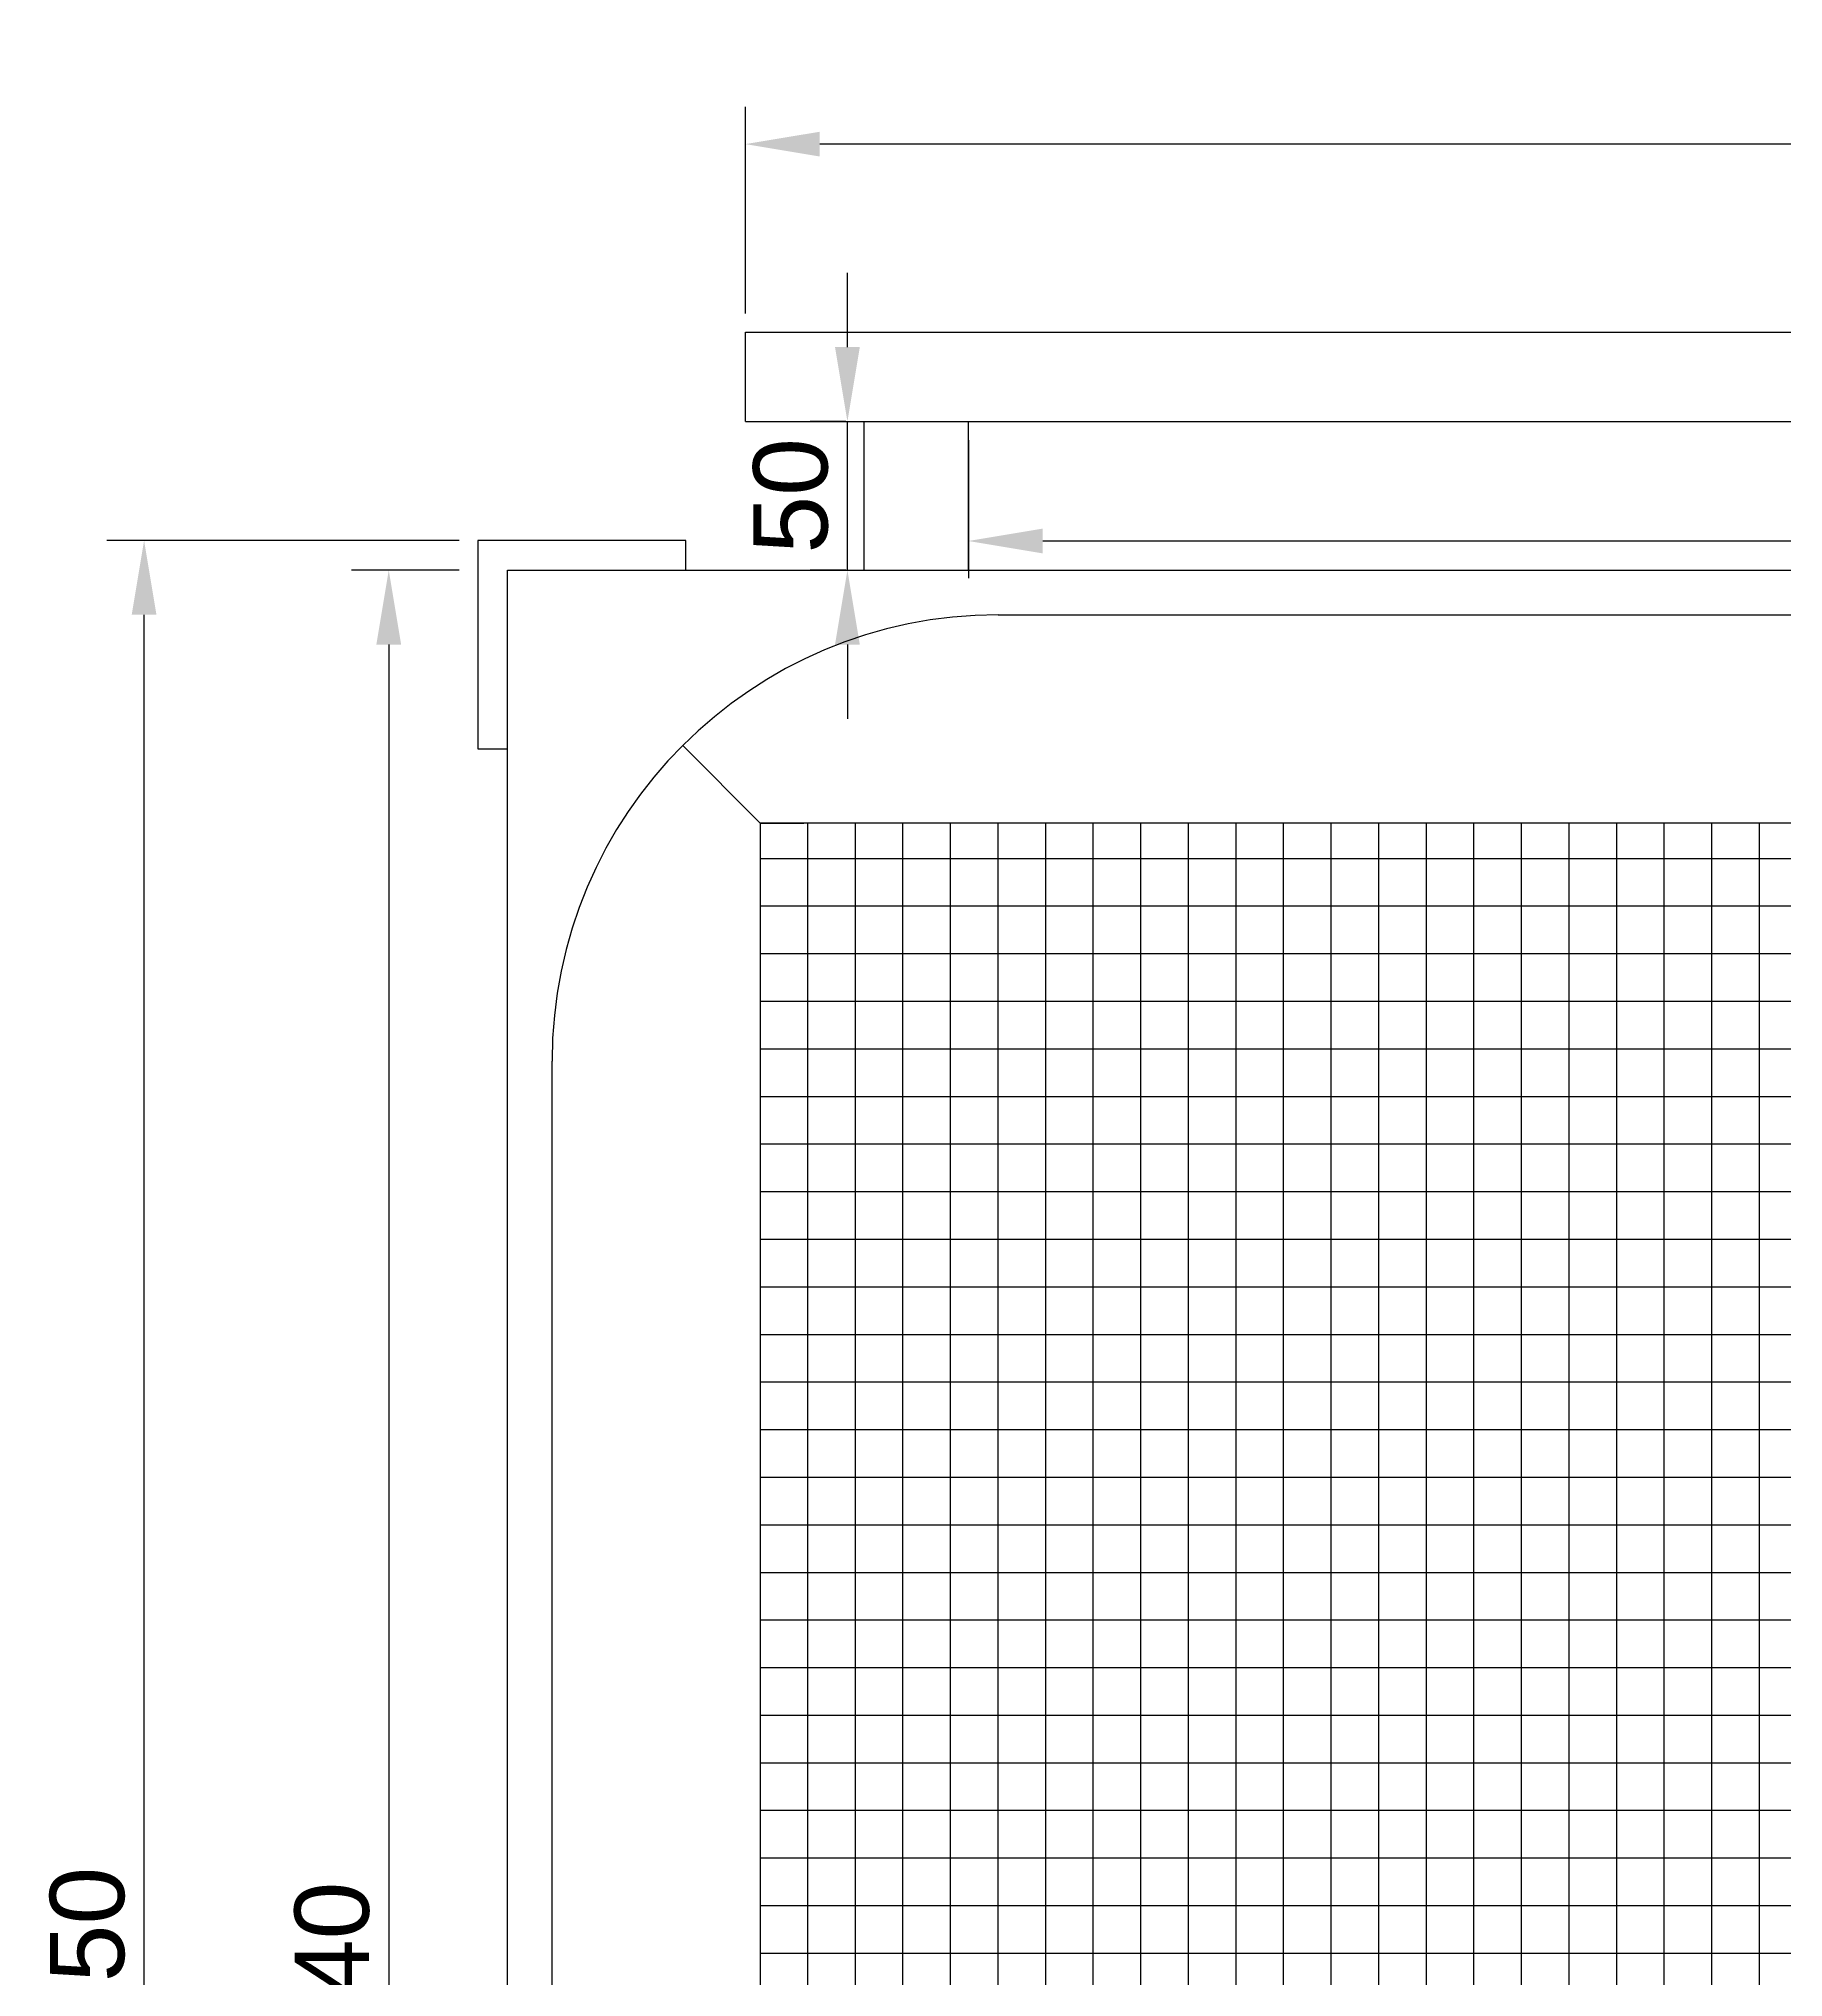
# Model space of a CAD drawing. Header units: millimetres. Extents: x 1887 to 5407, y 984 to 3911.
# Drawn here: x 4062 to 4648, y 1638 to 2289 of the extents above; entities that cross this region are included whole.
import ezdxf

# ---------------------------------------------------------------- set-up
doc = ezdxf.new("R2010")
doc.units = ezdxf.units.MM
doc.styles.get("Standard").update_dxf_attribs({"font": 'arial.ttf'})
doc.dimstyles.new('Anotativo', dxfattribs={"dimscale": 0, "dimtxt": 2.5, "dimasz": 2.5, "dimexe": 1.25, "dimexo": 0.625, "dimtad": 1, "dimtxsty": 'Standard', "dimcen": 2.5, "dimadec": 0, "dimazin": 0, "dimtfac": 1, "dimtmove": 0, "dimatfit": 3, "dimfxl": 1, "dimarcsym": 0})

# ---------------------------------------------------------------- blocks, each defined once
blk = doc.blocks.new('*D45')
at = {"color": 0, "lineweight": -2, "transparency": 16777216}
for p, q in [((4299.19, 2196.87), (4299.19, 2266.35)), ((5069.19, 2196.87), (5069.19, 2266.35)), ((5044.19, 2253.85), (4324.19, 2253.85))]:
    blk.add_line(p, q, dxfattribs=at)
at = {"color": 0, "transparency": 16777216}
for points in [[(4324.19, 2258.01), (4324.19, 2249.68), (4299.19, 2253.85)], [(5044.19, 2258.01), (5044.19, 2249.68), (5069.19, 2253.85)]]:
    blk.add_solid(points, dxfattribs=at)
at = {"layer": 'Defpoints', "color": 0, "transparency": 16777216}
for p in [(4299.19, 2253.85), (4299.19, 2190.62), (5069.19, 2190.62)]:
    blk.add_point(p, dxfattribs=at)
at = {"color": 0, "transparency": 16777216, "insert": (4684.19, 2272.86), "char_height": 25, "attachment_point": 5}
blk.add_mtext('770', dxfattribs=at)
blk = doc.blocks.new('*D46')
at = {"color": 0, "lineweight": -2, "transparency": 16777216}
for p, q in [((4333.51, 2185.62), (4333.51, 2210.62)), ((4332.94, 2160.62), (4321.01, 2160.62)), ((4333.51, 2110.62), (4333.51, 2160.62)), ((4332.94, 2110.62), (4321.01, 2110.62)), ((4333.51, 2085.62), (4333.51, 2060.62))]:
    blk.add_line(p, q, dxfattribs=at)
at = {"color": 0, "transparency": 16777216}
for points in [[(4329.35, 2185.62), (4337.68, 2185.62), (4333.51, 2160.62)], [(4329.35, 2085.62), (4337.68, 2085.62), (4333.51, 2110.62)]]:
    blk.add_solid(points, dxfattribs=at)
at = {"layer": 'Defpoints', "color": 0, "transparency": 16777216}
for p in [(4333.51, 2160.62), (4339.19, 2160.62), (4339.19, 2110.62)]:
    blk.add_point(p, dxfattribs=at)
at = {"color": 0, "transparency": 16777216, "insert": (4314.5, 2135.62), "char_height": 25, "attachment_point": 5, "rotation": 90}
blk.add_mtext('50', dxfattribs=at)
blk = doc.blocks.new('*D47')
at = {"color": 0, "lineweight": -2, "transparency": 16777216}
for p, q in [((4374.19, 2154.37), (4374.19, 2107.94)), ((4994.19, 2154.37), (4994.19, 2107.94)), ((4399.19, 2120.44), (4969.19, 2120.44))]:
    blk.add_line(p, q, dxfattribs=at)
at = {"color": 0, "transparency": 16777216}
for points in [[(4399.19, 2124.6), (4399.19, 2116.27), (4374.19, 2120.44)], [(4969.19, 2124.6), (4969.19, 2116.27), (4994.19, 2120.44)]]:
    blk.add_solid(points, dxfattribs=at)
at = {"layer": 'Defpoints', "color": 0, "transparency": 16777216}
for p in [(4374.19, 2160.62), (4994.19, 2160.62), (4994.19, 2120.44)]:
    blk.add_point(p, dxfattribs=at)
at = {"color": 0, "transparency": 16777216, "insert": (4684.19, 2139.45), "char_height": 25, "attachment_point": 5}
blk.add_mtext('620', dxfattribs=at)
blk = doc.blocks.new('*D48')
at = {"color": 0, "lineweight": -2, "transparency": 16777216}
for p, q in [((4202.94, 2120.62), (4084.52, 2120.62)), ((4097.02, 1195.62), (4097.02, 2095.62)), ((4202.94, 1170.62), (4084.52, 1170.62))]:
    blk.add_line(p, q, dxfattribs=at)
at = {"color": 0, "transparency": 16777216}
for points in [[(4092.85, 2095.62), (4101.18, 2095.62), (4097.02, 2120.62)], [(4092.85, 1195.62), (4101.18, 1195.62), (4097.02, 1170.62)]]:
    blk.add_solid(points, dxfattribs=at)
at = {"layer": 'Defpoints', "color": 0, "transparency": 16777216}
for p in [(4097.02, 2120.62), (4209.19, 2120.62), (4209.19, 1170.62)]:
    blk.add_point(p, dxfattribs=at)
at = {"color": 0, "transparency": 16777216, "insert": (4078, 1645.62), "char_height": 25, "attachment_point": 5, "rotation": 90}
blk.add_mtext('950', dxfattribs=at)
blk = doc.blocks.new('*D50')
at = {"color": 0, "lineweight": -2, "transparency": 16777216}
for p, q in [((4202.94, 2110.62), (4166.78, 2110.62)), ((4179.28, 2085.62), (4179.28, 1195.62)), ((4202.94, 1170.62), (4166.78, 1170.62))]:
    blk.add_line(p, q, dxfattribs=at)
at = {"color": 0, "transparency": 16777216}
for points in [[(4175.11, 2085.62), (4183.45, 2085.62), (4179.28, 2110.62)], [(4175.11, 1195.62), (4183.45, 1195.62), (4179.28, 1170.62)]]:
    blk.add_solid(points, dxfattribs=at)
at = {"layer": 'Defpoints', "color": 0, "transparency": 16777216}
for p in [(4209.19, 2110.62), (4179.28, 1170.62), (4209.19, 1170.62)]:
    blk.add_point(p, dxfattribs=at)
at = {"color": 0, "transparency": 16777216, "insert": (4160.27, 1640.62), "char_height": 25, "attachment_point": 5, "rotation": 90}
blk.add_mtext('940', dxfattribs=at)

msp = doc.modelspace()

# ---------------------------------------------------------------- linework, layer by layer
at = {"color": 7}
for p, q in [((4299.19, 2160.624), (4299.19, 2190.624)), ((4299.19, 2190.624), (5069.19, 2190.624)), ((4299.19, 2160.624), (5069.19, 2160.624)), ((4339.19, 2110.624), (4339.19, 2160.624)), ((4374.19, 2110.624), (4374.19, 2160.624)), ((4279.19, 2120.624), (4209.19, 2120.624)), ((4209.19, 2120.624), (4209.19, 2050.624)), ((4279.19, 2110.624), (4279.19, 2120.624)), ((4279.19, 2110.624), (4279.19, 2115.624)), ((4219.19, 1180.624), (4219.19, 2110.624)), ((4219.19, 2110.624), (5149.19, 2110.624)), ((4384.19, 2095.624), (4984.19, 2095.624)), ((4209.19, 2050.624), (4219.19, 2050.624)), ((4214.19, 2050.624), (4219.19, 2050.624)), ((4304.19, 2025.624), (4278.124, 2051.69)), ((4304.19, 2025.624), (4304.19, 1265.624)), ((5064.19, 2025.624), (4304.19, 2025.624)), ((4304.19, 2025.624), (4318.83, 2025.624)), ((4320.19, 1265.624), (4320.19, 2025.624)), ((4336.19, 1265.624), (4336.19, 2025.624)), ((4352.19, 1265.624), (4352.19, 2025.624)), ((4368.19, 1265.624), (4368.19, 2025.624)), ((4384.19, 1265.624), (4384.19, 2025.624)), ((4400.19, 1265.624), (4400.19, 2025.624)), ((4416.19, 1265.624), (4416.19, 2025.624)), ((4432.19, 1265.624), (4432.19, 2025.624)), ((4448.19, 1265.624), (4448.19, 2025.624)), ((4464.19, 1265.624), (4464.19, 2025.624)), ((4480.19, 1265.624), (4480.19, 2025.624)), ((4496.19, 1265.624), (4496.19, 2025.624)), ((4512.19, 1265.624), (4512.19, 2025.624)), ((4528.19, 1265.624), (4528.19, 2025.624)), ((4544.19, 1265.624), (4544.19, 2025.624)), ((4560.19, 1265.624), (4560.19, 2025.624)), ((4576.19, 1265.624), (4576.19, 2025.624)), ((4592.19, 1265.624), (4592.19, 2025.624)), ((4608.19, 1265.624), (4608.19, 2025.624)), ((4624.19, 1265.624), (4624.19, 2025.624)), ((4640.19, 1265.624), (4640.19, 2025.624)), ((5064.19, 2013.624), (4304.19, 2013.624)), ((5064.19, 1997.624), (4304.19, 1997.624)), ((5064.19, 1981.624), (4304.19, 1981.624)), ((5064.19, 1965.624), (4304.19, 1965.624)), ((5064.19, 1949.624), (4304.19, 1949.624)), ((4234.19, 1345.624), (4234.19, 1945.624)), ((5064.19, 1933.624), (4304.19, 1933.624)), ((5064.19, 1917.624), (4304.19, 1917.624)), ((5064.19, 1901.624), (4304.19, 1901.624)), ((5064.19, 1885.624), (4304.19, 1885.624)), ((5064.19, 1869.624), (4304.19, 1869.624)), ((5064.19, 1853.624), (4304.19, 1853.624)), ((5064.19, 1837.624), (4304.19, 1837.624)), ((5064.19, 1821.624), (4304.19, 1821.624)), ((5064.19, 1805.624), (4304.19, 1805.624)), ((5064.19, 1789.624), (4304.19, 1789.624)), ((5064.19, 1773.624), (4304.19, 1773.624)), ((5064.19, 1757.624), (4304.19, 1757.624)), ((5064.19, 1741.624), (4304.19, 1741.624)), ((5064.19, 1725.624), (4304.19, 1725.624)), ((5064.19, 1709.624), (4304.19, 1709.624)), ((5064.19, 1693.624), (4304.19, 1693.624)), ((5064.19, 1677.624), (4304.19, 1677.624)), ((5064.19, 1661.624), (4304.19, 1661.624)), ((5064.19, 1645.624), (4304.19, 1645.624))]:
    msp.add_line(p, q, dxfattribs=at)
msp.add_arc((4384.19, 1945.624), 150, 90, 180, dxfattribs=at)

# ---------------------------------------------------------------- dimensions: what is measured, and where the dimension line sits
at = {"color": 1}
dim = msp.add_linear_dim(base=(4299.19, 2253.847), p1=(5069.19, 2190.624), p2=(4299.19, 2190.624), dimstyle='Anotativo', dxfattribs=at)
dim.commit()
dim.dimension.update_dxf_attribs({"geometry": '*D45', "text_midpoint": (4684.19, 2272.861)})
for base, p1, p2, picture, middle in [((4333.514, 2160.624), (4339.19, 2110.624), (4339.19, 2160.624), '*D46', (4314.5, 2135.624)), ((4179.281, 1170.624), (4209.19, 2110.624), (4209.19, 1170.624), '*D50', (4160.267, 1640.624))]:
    dim = msp.add_linear_dim(base=base, p1=p1, p2=p2, angle=90, dimstyle='Anotativo', dxfattribs=at)
    dim.commit()
    dim.dimension.update_dxf_attribs({"geometry": picture, "text_midpoint": middle})
dim = msp.add_linear_dim(base=(4994.19, 2120.436), p1=(4374.19, 2160.624), p2=(4994.19, 2160.624), dimstyle='Anotativo', dxfattribs=at)
dim.commit()
dim.dimension.update_dxf_attribs({"geometry": '*D47', "text_midpoint": (4684.19, 2120.436), "dimtype": 160})
dim = msp.add_linear_dim(base=(4097.017, 2120.624), p1=(4209.19, 1170.624), p2=(4209.19, 2120.624), angle=90, dimstyle='Anotativo', dxfattribs=at)
dim.commit()
dim.dimension.update_dxf_attribs({"geometry": '*D48', "text_midpoint": (4097.017, 1645.624), "dimtype": 160})

doc.saveas('drawing.dxf')
